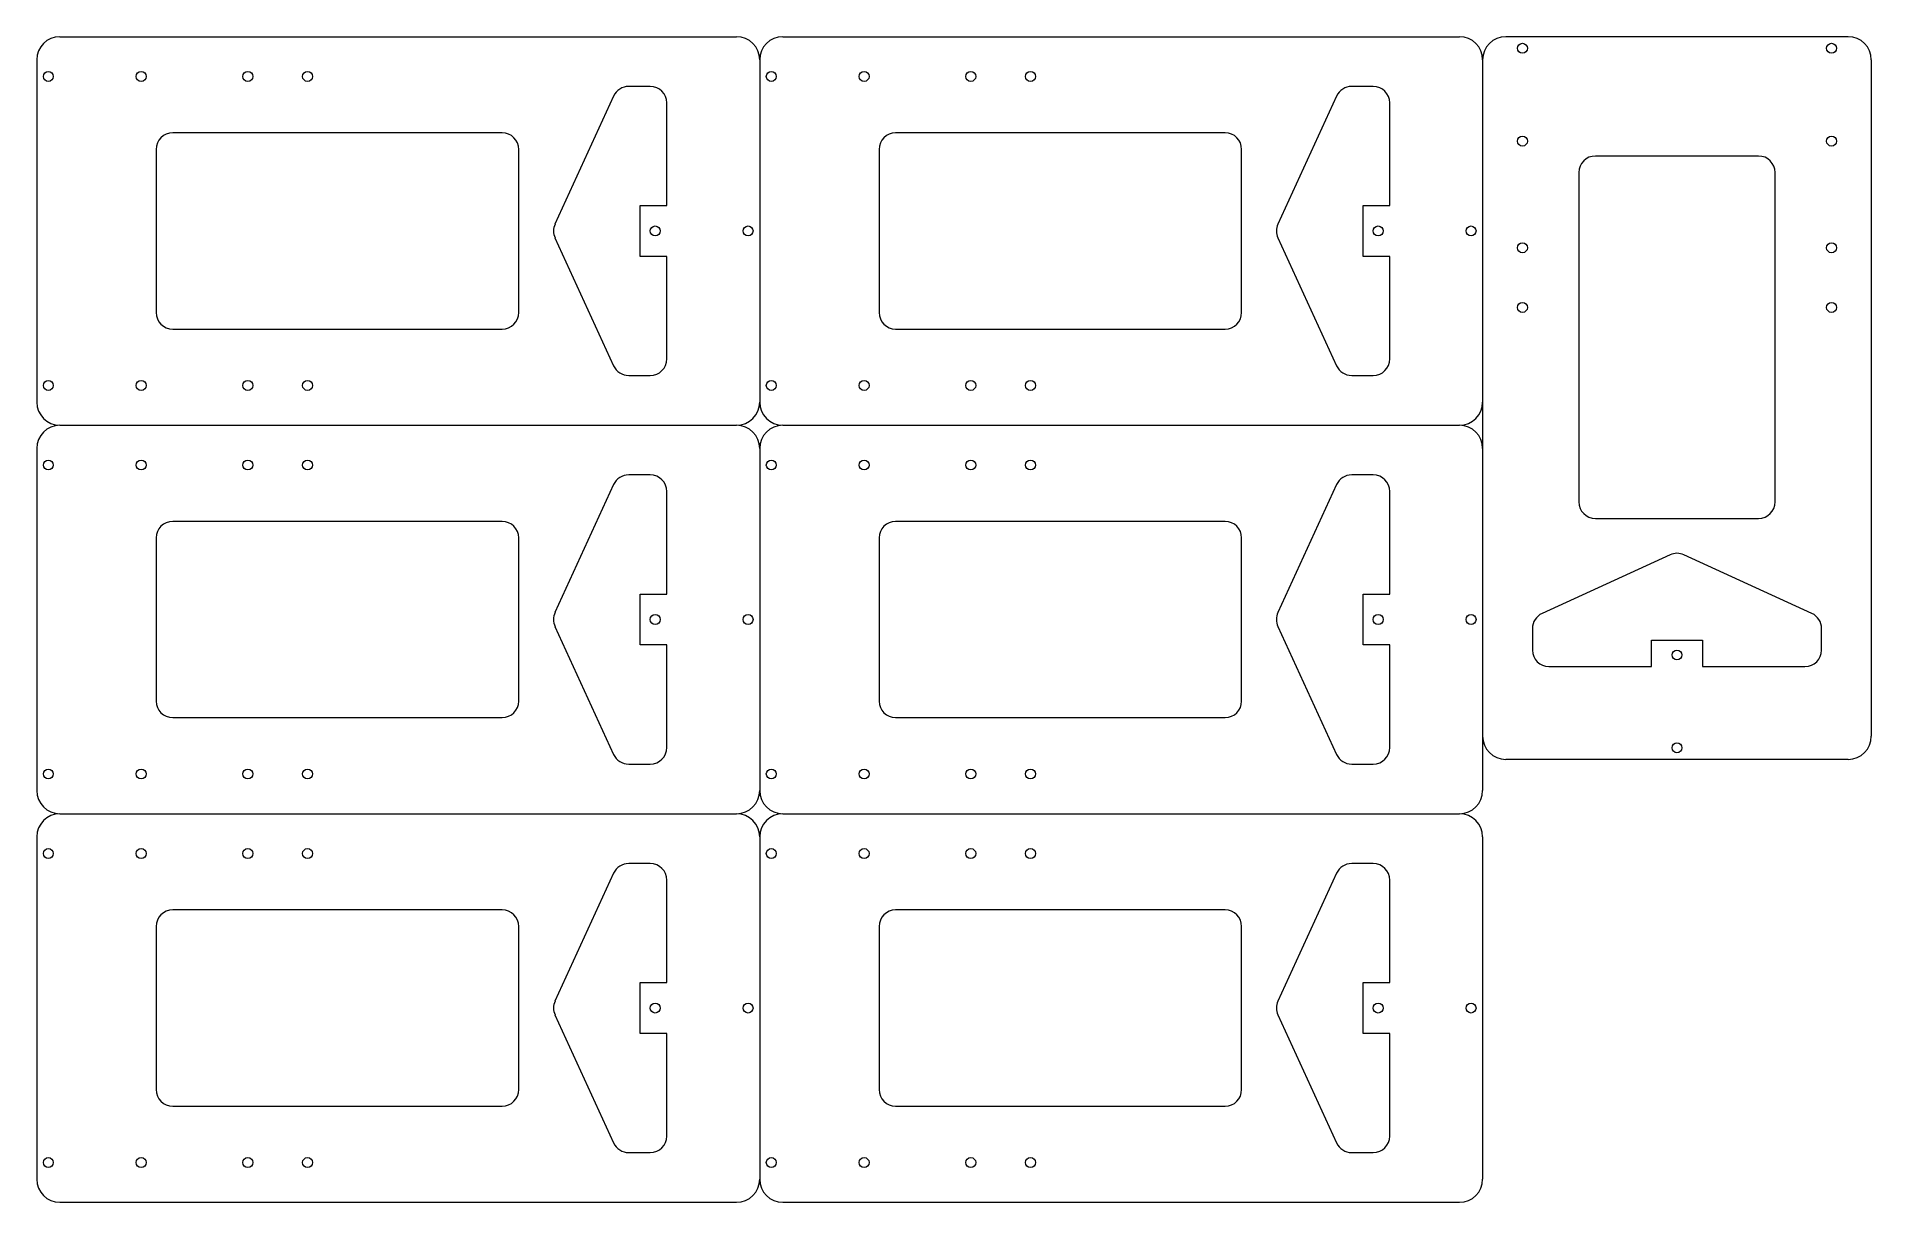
# Model space of a CAD drawing. Header units: millimetres. Extents: x 22 to 575, y 30 to 382.
import ezdxf

# ---------------------------------------------------------------- set-up
doc = ezdxf.new("R2010")
doc.units = ezdxf.units.MM

msp = doc.modelspace()

# ---------------------------------------------------------------- linework, layer by layer
at = {"color": 7, "linetype": 'Continuous', "lineweight": 15}
for p, q in [((29.23, 381.56), (233.23, 381.56)), ((247.23, 381.56), (451.23, 381.56)), ((568.43, 381.56), (465.23, 381.56)), ((22.23, 374.56), (22.23, 271.36)), ((240.23, 374.56), (240.23, 271.36)), ((458.23, 374.56), (458.23, 170.56)), ((458.23, 374.56), (458.23, 271.36)), ((575.43, 374.56), (575.43, 170.56)), ((207.24, 366.56), (200.74, 366.56)), ((425.24, 366.56), (418.74, 366.56)), ((196.2, 363.64), (178.51, 325.04)), ((212.24, 330.64), (212.24, 361.56)), ((414.2, 363.64), (396.51, 325.04)), ((430.24, 330.64), (430.24, 361.56)), ((162.56, 352.56), (63.23, 352.56)), ((380.56, 352.56), (281.23, 352.56)), ((58.23, 347.56), (58.23, 298.36)), ((167.56, 298.36), (167.56, 347.56)), ((276.23, 347.56), (276.23, 298.36)), ((385.56, 298.36), (385.56, 347.56)), ((541.43, 345.56), (492.23, 345.56)), ((487.23, 340.56), (487.23, 241.23)), ((546.43, 241.23), (546.43, 340.56)), ((204.23, 315.29), (204.23, 330.64)), ((204.23, 330.64), (212.24, 330.64)), ((422.23, 315.29), (422.23, 330.64)), ((422.23, 330.64), (430.24, 330.64)), ((178.51, 320.88), (196.2, 282.28)), ((396.51, 320.88), (414.2, 282.28)), ((212.24, 315.29), (204.23, 315.29)), ((212.24, 284.36), (212.24, 315.29)), ((430.24, 315.29), (422.23, 315.29)), ((430.24, 284.36), (430.24, 315.29)), ((63.23, 293.36), (162.56, 293.36)), ((281.23, 293.36), (380.56, 293.36)), ((200.74, 279.36), (207.24, 279.36)), ((418.74, 279.36), (425.24, 279.36)), ((29.23, 264.36), (233.23, 264.36)), ((247.23, 264.36), (451.23, 264.36)), ((22.23, 257.36), (22.23, 154.16)), ((240.23, 257.36), (240.23, 154.16)), ((458.23, 257.36), (458.23, 154.16)), ((207.24, 249.36), (200.74, 249.36)), ((425.24, 249.36), (418.74, 249.36)), ((196.2, 246.44), (178.51, 207.84)), ((212.24, 213.44), (212.24, 244.36)), ((414.2, 246.44), (396.51, 207.84)), ((430.24, 213.44), (430.24, 244.36)), ((162.56, 235.36), (63.23, 235.36)), ((380.56, 235.36), (281.23, 235.36)), ((492.23, 236.23), (541.43, 236.23)), ((58.23, 230.36), (58.23, 181.16)), ((167.56, 181.16), (167.56, 230.36)), ((276.23, 230.36), (276.23, 181.16)), ((385.56, 181.16), (385.56, 230.36)), ((514.74, 225.27), (476.14, 207.59)), ((557.51, 207.59), (518.91, 225.27)), ((204.23, 198.09), (204.23, 213.44)), ((204.23, 213.44), (212.24, 213.44)), ((422.23, 198.09), (422.23, 213.44)), ((422.23, 213.44), (430.24, 213.44)), ((178.51, 203.68), (196.2, 165.08)), ((396.51, 203.68), (414.2, 165.08)), ((473.23, 203.04), (473.23, 196.55)), ((509.15, 191.55), (509.15, 199.56)), ((509.15, 199.56), (524.5, 199.56)), ((524.5, 199.56), (524.5, 191.55)), ((560.43, 196.55), (560.43, 203.04)), ((212.24, 198.09), (204.23, 198.09)), ((212.24, 167.16), (212.24, 198.09)), ((430.24, 198.09), (422.23, 198.09)), ((430.24, 167.16), (430.24, 198.09)), ((478.23, 191.55), (509.15, 191.55)), ((524.5, 191.55), (555.43, 191.55)), ((63.23, 176.16), (162.56, 176.16)), ((281.23, 176.16), (380.56, 176.16)), ((200.74, 162.16), (207.24, 162.16)), ((418.74, 162.16), (425.24, 162.16)), ((568.43, 163.56), (465.23, 163.56)), ((29.23, 147.16), (233.23, 147.16)), ((247.23, 147.16), (451.23, 147.16)), ((22.23, 140.16), (22.23, 36.96)), ((240.23, 140.16), (240.23, 36.96)), ((458.23, 140.16), (458.23, 36.96)), ((196.2, 129.24), (178.51, 90.64)), ((207.24, 132.16), (200.74, 132.16)), ((414.2, 129.24), (396.51, 90.64)), ((425.24, 132.16), (418.74, 132.16)), ((212.24, 96.24), (212.24, 127.16)), ((430.24, 96.24), (430.24, 127.16)), ((162.56, 118.16), (63.23, 118.16)), ((380.56, 118.16), (281.23, 118.16)), ((58.23, 113.16), (58.23, 63.96)), ((167.56, 63.96), (167.56, 113.16)), ((276.23, 113.16), (276.23, 63.96)), ((385.56, 63.96), (385.56, 113.16)), ((204.23, 80.89), (204.23, 96.24)), ((204.23, 96.24), (212.24, 96.24)), ((422.23, 80.89), (422.23, 96.24)), ((422.23, 96.24), (430.24, 96.24)), ((178.51, 86.48), (196.2, 47.88)), ((396.51, 86.48), (414.2, 47.88)), ((212.24, 80.89), (204.23, 80.89)), ((212.24, 49.96), (212.24, 80.89)), ((430.24, 80.89), (422.23, 80.89)), ((430.24, 49.96), (430.24, 80.89)), ((63.23, 58.96), (162.56, 58.96)), ((281.23, 58.96), (380.56, 58.96)), ((200.74, 44.96), (207.24, 44.96)), ((418.74, 44.96), (425.24, 44.96)), ((29.23, 29.96), (233.23, 29.96)), ((247.23, 29.96), (451.23, 29.96))]:
    msp.add_line(p, q, dxfattribs=at)
for centre in [(470.23, 378.06), (563.43, 378.06), (25.73, 369.56), (53.73, 369.56), (85.89, 369.56), (103.89, 369.56), (243.73, 369.56), (271.73, 369.56), (303.89, 369.56), (321.89, 369.56), (470.23, 350.06), (563.43, 350.06), (208.73, 322.96), (236.73, 322.96), (426.73, 322.96), (454.73, 322.96), (470.23, 317.89), (563.43, 317.89), (470.23, 299.89), (563.43, 299.89), (25.73, 276.36), (53.73, 276.36), (85.89, 276.36), (103.89, 276.36), (243.73, 276.36), (271.73, 276.36), (303.89, 276.36), (321.89, 276.36), (25.73, 252.36), (53.73, 252.36), (85.89, 252.36), (103.89, 252.36), (243.73, 252.36), (271.73, 252.36), (303.89, 252.36), (321.89, 252.36), (208.73, 205.76), (236.73, 205.76), (426.73, 205.76), (454.73, 205.76), (516.83, 195.06), (516.83, 167.06), (25.73, 159.16), (53.73, 159.16), (85.89, 159.16), (103.89, 159.16), (243.73, 159.16), (271.73, 159.16), (303.89, 159.16), (321.89, 159.16), (25.73, 135.16), (53.73, 135.16), (85.89, 135.16), (103.89, 135.16), (243.73, 135.16), (271.73, 135.16), (303.89, 135.16), (321.89, 135.16), (208.73, 88.56), (236.73, 88.56), (426.73, 88.56), (454.73, 88.56), (25.73, 41.96), (53.73, 41.96), (85.89, 41.96), (103.89, 41.96), (243.73, 41.96), (271.73, 41.96), (303.89, 41.96), (321.89, 41.96)]:
    msp.add_circle(centre, 1.5, dxfattribs=at)
for centre, radius, start, end in [((29.23, 374.56), 7, 90, 180), ((233.23, 374.56), 7, 0, 90), ((247.23, 374.56), 7, 90, 180), ((451.23, 374.56), 7, 0, 90), ((465.23, 374.56), 7, 90, 180), ((568.43, 374.56), 7, 0, 90), ((200.74, 361.56), 5, 90, 155.3835), ((207.24, 361.56), 5, 0, 90), ((418.74, 361.56), 5, 90, 155.3835), ((425.24, 361.56), 5, 0, 90), ((63.23, 347.56), 5, 90, 180), ((162.56, 347.56), 5, 0, 90), ((281.23, 347.56), 5, 90, 180), ((380.56, 347.56), 5, 0, 90), ((492.23, 340.56), 5, 90, 180), ((541.43, 340.56), 5, 0, 90), ((183.06, 322.96), 5, 155.3835, 204.6165), ((401.06, 322.96), 5, 155.3835, 204.6165), ((63.23, 298.36), 5, 180, 270), ((162.56, 298.36), 5, 270, 0), ((281.23, 298.36), 5, 180, 270), ((380.56, 298.36), 5, 270, 0), ((200.74, 284.36), 5, 204.6165, 270), ((207.24, 284.36), 5, 270, 0), ((418.74, 284.36), 5, 204.6165, 270), ((425.24, 284.36), 5, 270, 0), ((29.23, 271.36), 7, 180, 270), ((233.23, 271.36), 7, 270, 0), ((247.23, 271.36), 7, 180, 270), ((451.23, 271.36), 7, 270, 0), ((29.23, 257.36), 7, 90, 180), ((233.23, 257.36), 7, 0, 90), ((247.23, 257.36), 7, 90, 180), ((451.23, 257.36), 7, 0, 90), ((200.74, 244.36), 5, 90, 155.3835), ((207.24, 244.36), 5, 0, 90), ((418.74, 244.36), 5, 90, 155.3835), ((425.24, 244.36), 5, 0, 90), ((492.23, 241.23), 5, 180, 270), ((541.43, 241.23), 5, 270, 0), ((63.23, 230.36), 5, 90, 180), ((162.56, 230.36), 5, 0, 90), ((281.23, 230.36), 5, 90, 180), ((380.56, 230.36), 5, 0, 90), ((516.83, 220.73), 5, 65.3835, 114.6165), ((183.06, 205.76), 5, 155.3835, 204.6165), ((401.06, 205.76), 5, 155.3835, 204.6165), ((478.23, 203.04), 5, 114.6165, 180), ((555.43, 203.04), 5, 0, 65.3835), ((478.23, 196.55), 5, 180, 270), ((555.43, 196.55), 5, 270, 0), ((63.23, 181.16), 5, 180, 270), ((162.56, 181.16), 5, 270, 0), ((281.23, 181.16), 5, 180, 270), ((380.56, 181.16), 5, 270, 0), ((207.24, 167.16), 5, 270, 0), ((425.24, 167.16), 5, 270, 0), ((465.23, 170.56), 7, 180, 270), ((568.43, 170.56), 7, 270, 0), ((200.74, 167.16), 5, 204.6165, 270), ((418.74, 167.16), 5, 204.6165, 270), ((29.23, 154.16), 7, 180, 270), ((233.23, 154.16), 7, 270, 0), ((247.23, 154.16), 7, 180, 270), ((451.23, 154.16), 7, 270, 0), ((29.23, 140.16), 7, 90, 180), ((233.23, 140.16), 7, 0, 90), ((247.23, 140.16), 7, 90, 180), ((451.23, 140.16), 7, 0, 90), ((200.74, 127.16), 5, 90, 155.3835), ((207.24, 127.16), 5, 0, 90), ((418.74, 127.16), 5, 90, 155.3835), ((425.24, 127.16), 5, 0, 90), ((63.23, 113.16), 5, 90, 180), ((162.56, 113.16), 5, 0, 90), ((281.23, 113.16), 5, 90, 180), ((380.56, 113.16), 5, 0, 90), ((183.06, 88.56), 5, 155.3835, 204.6165), ((401.06, 88.56), 5, 155.3835, 204.6165), ((63.23, 63.96), 5, 180, 270), ((162.56, 63.96), 5, 270, 0), ((281.23, 63.96), 5, 180, 270), ((380.56, 63.96), 5, 270, 0), ((207.24, 49.96), 5, 270, 0), ((425.24, 49.96), 5, 270, 0), ((200.74, 49.96), 5, 204.6165, 270), ((418.74, 49.96), 5, 204.6165, 270), ((29.23, 36.96), 7, 180, 270), ((233.23, 36.96), 7, 270, 0), ((247.23, 36.96), 7, 180, 270), ((451.23, 36.96), 7, 270, 0)]:
    msp.add_arc(centre, radius, start, end, dxfattribs=at)

doc.saveas('drawing.dxf')
